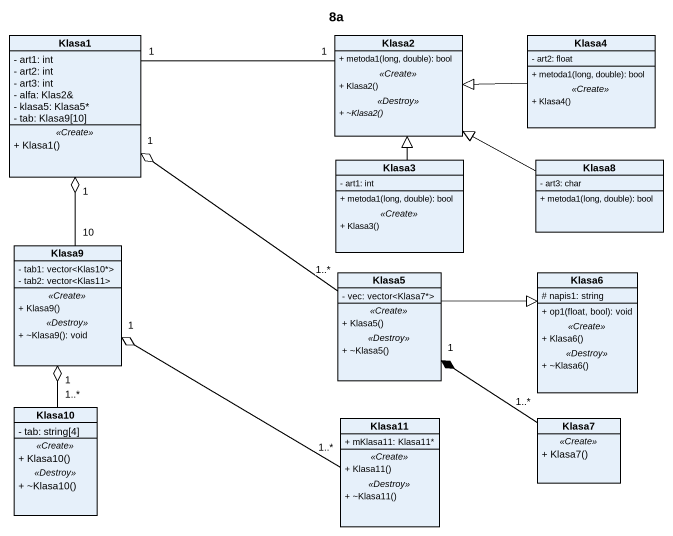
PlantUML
@startuml
title 8a
hide circle
hide empty members
skinparam classAttributeIconSize 0
class Klasa1 {
  - art1: int
  - art2: int
  - art3: int
  - alfa: Klas2&
  - klasa5: Klasa5*
  - tab: Klasa9[10]
  .. <<Create>> ..
  + Klasa1()
}
class Klasa2 {
  + metoda1(long, double): bool
  .. <<Create>> ..
  + Klasa2()
  .. <<Destroy>> ..
  {abstract} + ~Klasa2()
}
class Klasa4 {
  - art2: float
  --
  + metoda1(long, double): bool
  .. <<Create>> ..
  + Klasa4()
}
class Klasa3 {
  - art1: int
  --
  + metoda1(long, double): bool
  .. <<Create>> ..
  + Klasa3()
}
class Klasa8 {
  - art3: char
  + metoda1(long, double): bool
}
class Klasa9 {
  - tab1: vector<Klas10*>
  - tab2: vector<Klas11>
  .. <<Create>> ..
  + Klasa9()
  .. <<Destroy>> ..
  + ~Klasa9(): void
}
class Klasa5 {
  - vec: vector<Klasa7*>
  .. <<Create>> ..
  + Klasa5()
  .. <<Destroy>> ..
  + ~Klasa5()
}
class Klasa6 {
  # napis1: string
  --
  + op1(float, bool): void
  .. <<Create>> ..
  + Klasa6()
  .. <<Destroy>> ..
  + ~Klasa6()
}
class Klasa10 {
  - tab: string[4]
  .. <<Create>> ..
  + Klasa10()
  .. <<Destroy>> ..
  + ~Klasa10()
}
class Klasa11 {
  + mKlasa11: Klasa11*
  .. <<Create>> ..
  + Klasa11()
  .. <<Destroy>> ..
  + ~Klasa11()
}
class Klasa7 {
  .. <<Create>> ..
  + Klasa7()
}
Klasa1 "1" -right- "1" Klasa2
Klasa4 -left-|> Klasa2
Klasa3 -up-|> Klasa2
Klasa8 -left-|> Klasa2
Klasa9 "10" -up-o "1" Klasa1
Klasa5 "1..*" -up-o "1" Klasa1
Klasa5 -right-|> Klasa6
Klasa10 "1..*" -up-o "1" Klasa9
Klasa11 "1..*" -left-o "1" Klasa9
Klasa7 "1..*" -up-* "1" Klasa5
@enduml
